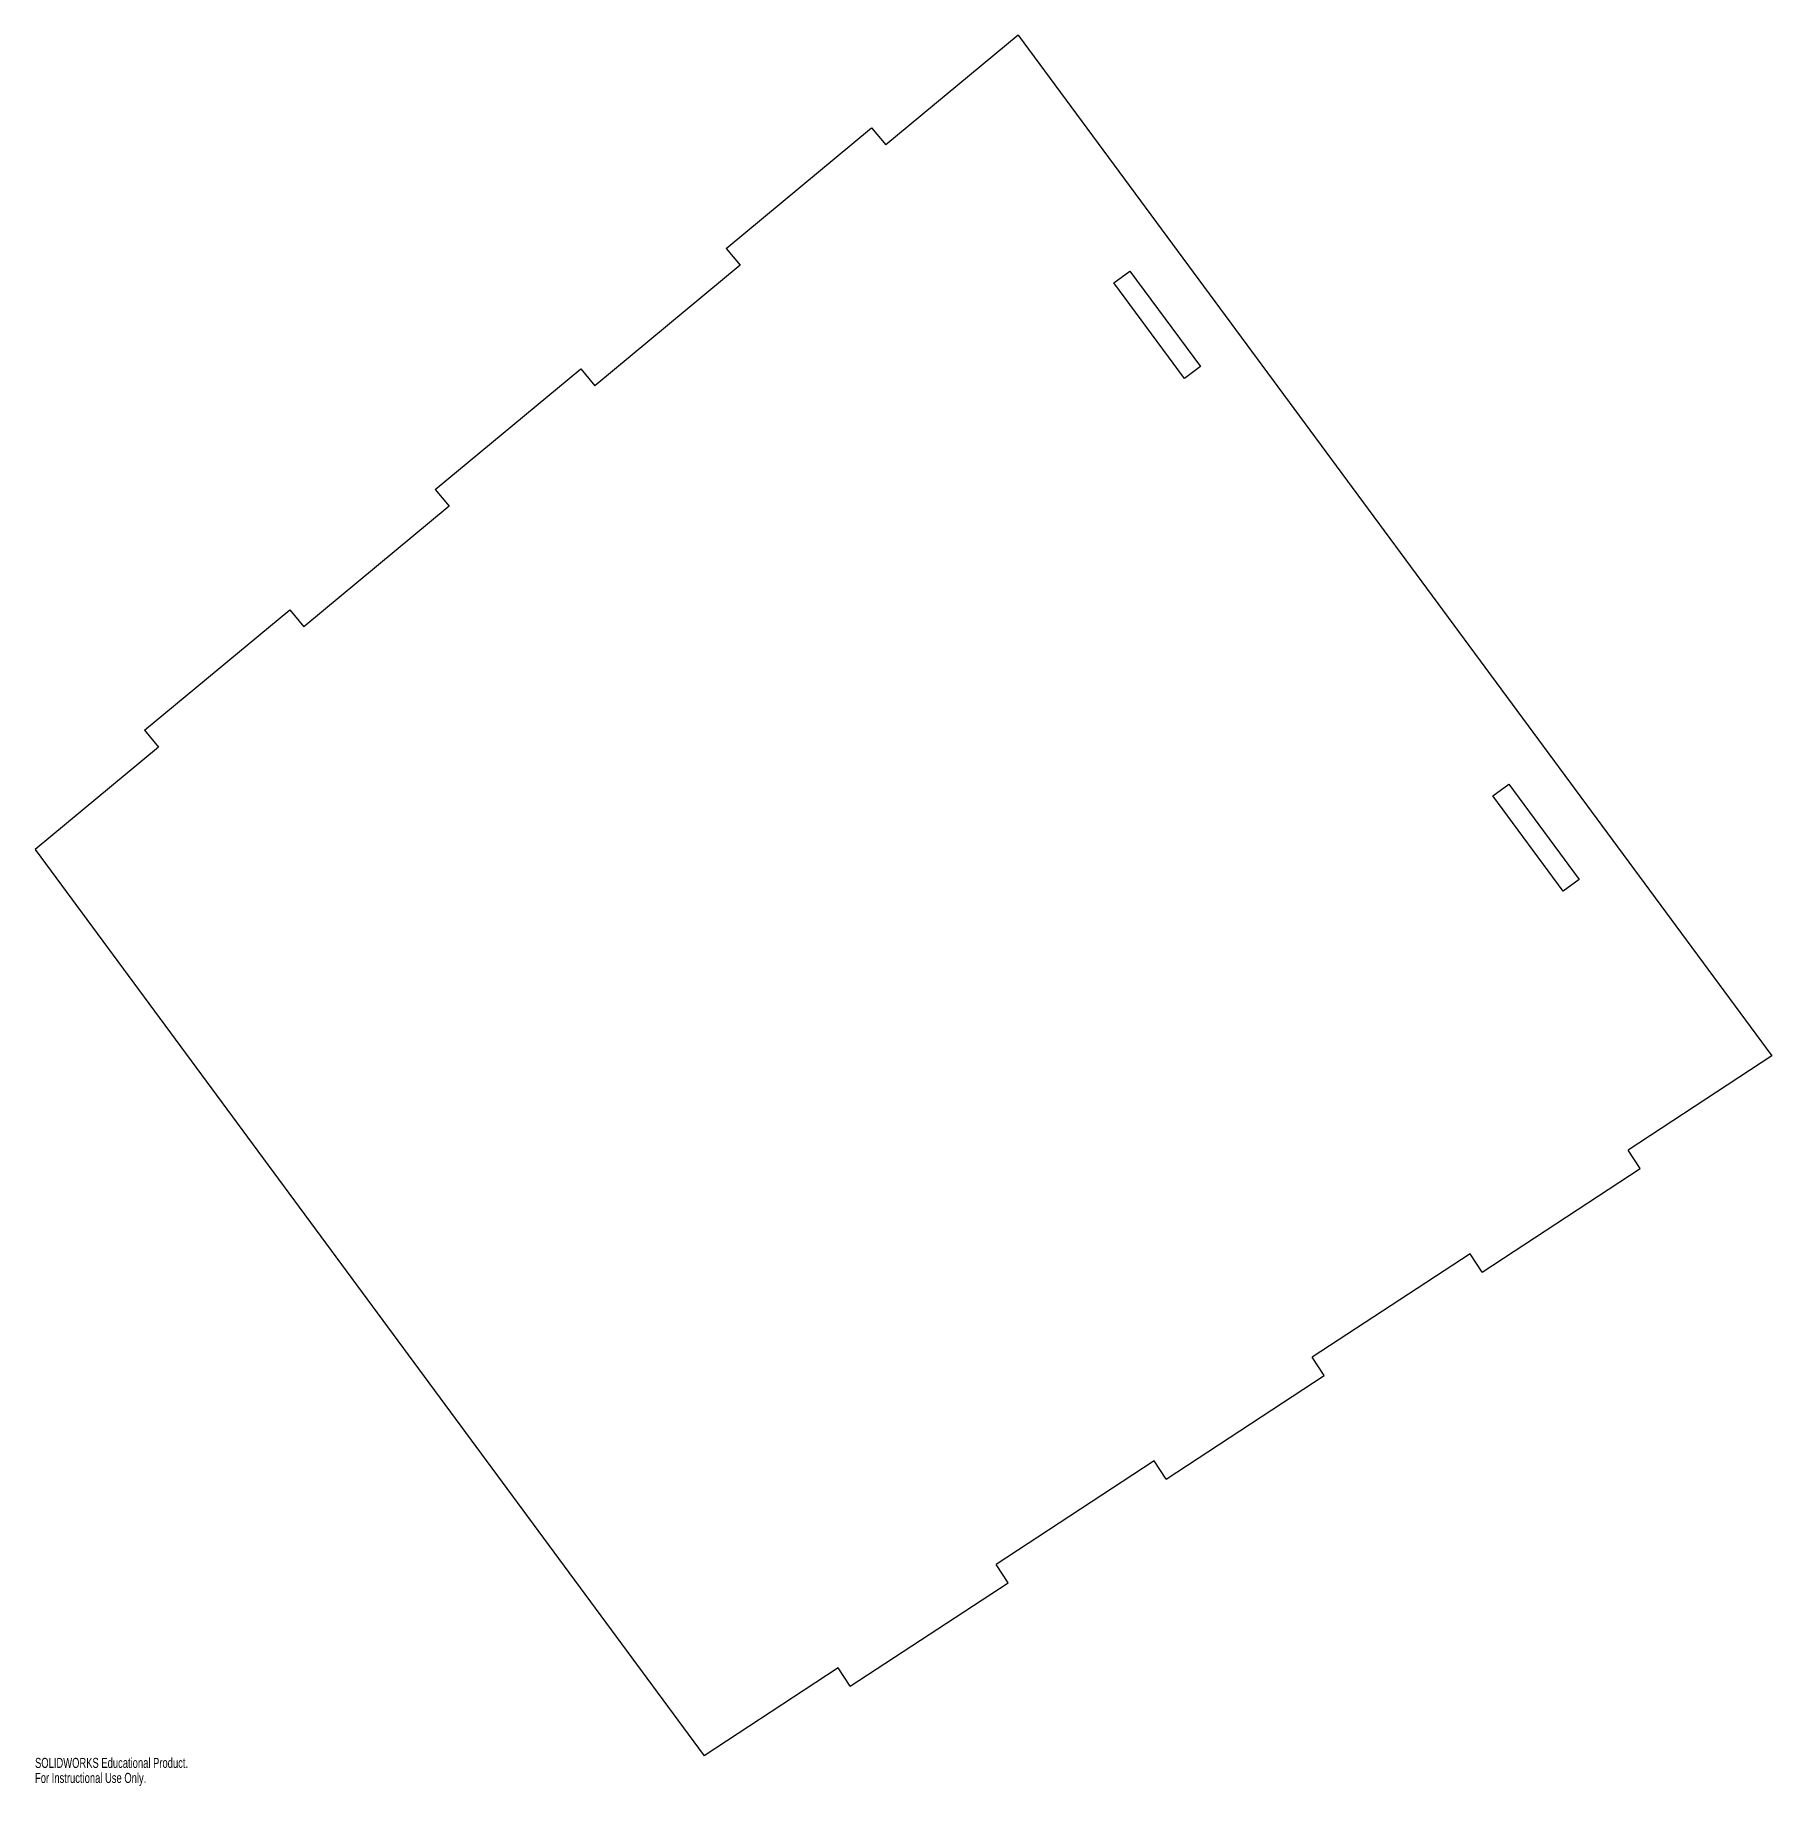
# Model space of a CAD drawing. Header units: inches. Extents: x -22.1 to 10.9, y -20.8 to 12.4.
import ezdxf

# ---------------------------------------------------------------- set-up
doc = ezdxf.new("R2010")
doc.units = ezdxf.units.IN
doc.header["$MEASUREMENT"] = 0
doc.styles.add('SLDTEXTSTYLE0', font='TXT', dxfattribs={"width": 0.7})

msp = doc.modelspace()

# ---------------------------------------------------------------- linework, layer by layer
at = {"color": 7, "linetype": 'Continuous', "lineweight": 25}
for p, q in [((-3.423, 12.423), (-5.935, 10.342)), ((-3.423, 12.423), (10.865, -6.928)), ((-8.958, 8.379), (-6.201, 10.663)), ((-6.201, 10.663), (-5.935, 10.342)), ((-8.958, 8.379), (-8.692, 8.058)), ((-8.692, 8.058), (-11.449, 5.774)), ((-1.607, 7.725), (-1.305, 7.948)), ((-0.27, 5.915), (-1.607, 7.725)), ((-1.305, 7.948), (0.031, 6.138)), ((-14.472, 3.811), (-11.715, 6.095)), ((-11.715, 6.095), (-11.449, 5.774)), ((0.031, 6.138), (-0.27, 5.915)), ((-14.472, 3.811), (-14.206, 3.49)), ((-14.206, 3.49), (-16.963, 1.206)), ((-19.986, -0.757), (-17.229, 1.527)), ((-17.229, 1.527), (-16.963, 1.206)), ((-19.986, -0.757), (-19.72, -1.078)), ((-19.72, -1.078), (-22.059, -3.016)), ((5.573, -1.999), (5.875, -1.776)), ((5.875, -1.776), (7.211, -3.586)), ((6.91, -3.809), (5.573, -1.999)), ((-22.059, -3.016), (-9.375, -20.195)), ((7.211, -3.586), (6.91, -3.809)), ((10.865, -6.928), (8.137, -8.716)), ((8.365, -9.064), (8.137, -8.716)), ((5.371, -11.027), (8.365, -9.064)), ((5.143, -10.679), (2.149, -12.641)), ((5.371, -11.027), (5.143, -10.679)), ((2.377, -12.99), (2.149, -12.641)), ((-0.617, -14.952), (2.377, -12.99)), ((-0.846, -14.604), (-3.84, -16.567)), ((-0.617, -14.952), (-0.846, -14.604)), ((-3.612, -16.915), (-3.84, -16.567)), ((-6.606, -18.878), (-3.612, -16.915)), ((-6.834, -18.529), (-9.375, -20.195)), ((-6.606, -18.878), (-6.834, -18.529))]:
    msp.add_line(p, q, dxfattribs=at)

# ---------------------------------------------------------------- texts
at = {"color": 7, "linetype": 'Continuous', "char_height": 0.1903, "attachment_point": 1, "style": 'SLDTEXTSTYLE0'}
for s, insert in [('SOLIDWORKS Educational Product.', (-22.059, -20.235)), ('For Instructional Use Only.', (-22.059, -20.52))]:
    msp.add_mtext(s, dxfattribs=dict(at, insert=insert))

doc.saveas('drawing.dxf')
